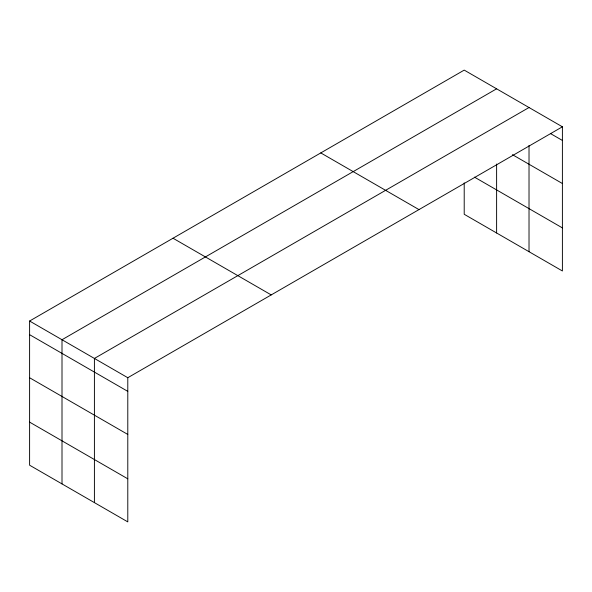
<?xml version="1.0" encoding="UTF-8"?>
<svg xmlns="http://www.w3.org/2000/svg" width="592" height="592" viewBox="0 0 592 592"><rect width="100%" height="100%" fill="white"/><g stroke="black" fill="none" stroke-linecap="round" stroke-linejoin="round"><path stroke-width="0.89" d="M562.4 126.799L127.791 377.718L127.791 521.892L29.6 465.201L29.6 321.027L464.209 70.108L562.4 126.799L562.4 270.973L464.209 214.282L464.209 182.876M496.614 88.815L62.005 339.734L62.005 483.908M529.019 107.522L94.409 358.441L94.409 502.615M550.479 133.563L562.4 140.445M512.42 154.667L562.4 183.52M474.481 177.141L562.4 227.898M320.79 152.914L418.981 209.605M173.019 238.228L271.21 294.912M29.6 321.027L127.791 377.718M29.6 334.68L127.791 391.364M29.6 377.748L127.791 434.439M29.6 422.126L127.791 478.817M529.019 145.403L529.019 251.696M496.614 164.028L496.614 232.989"/></g></svg>
